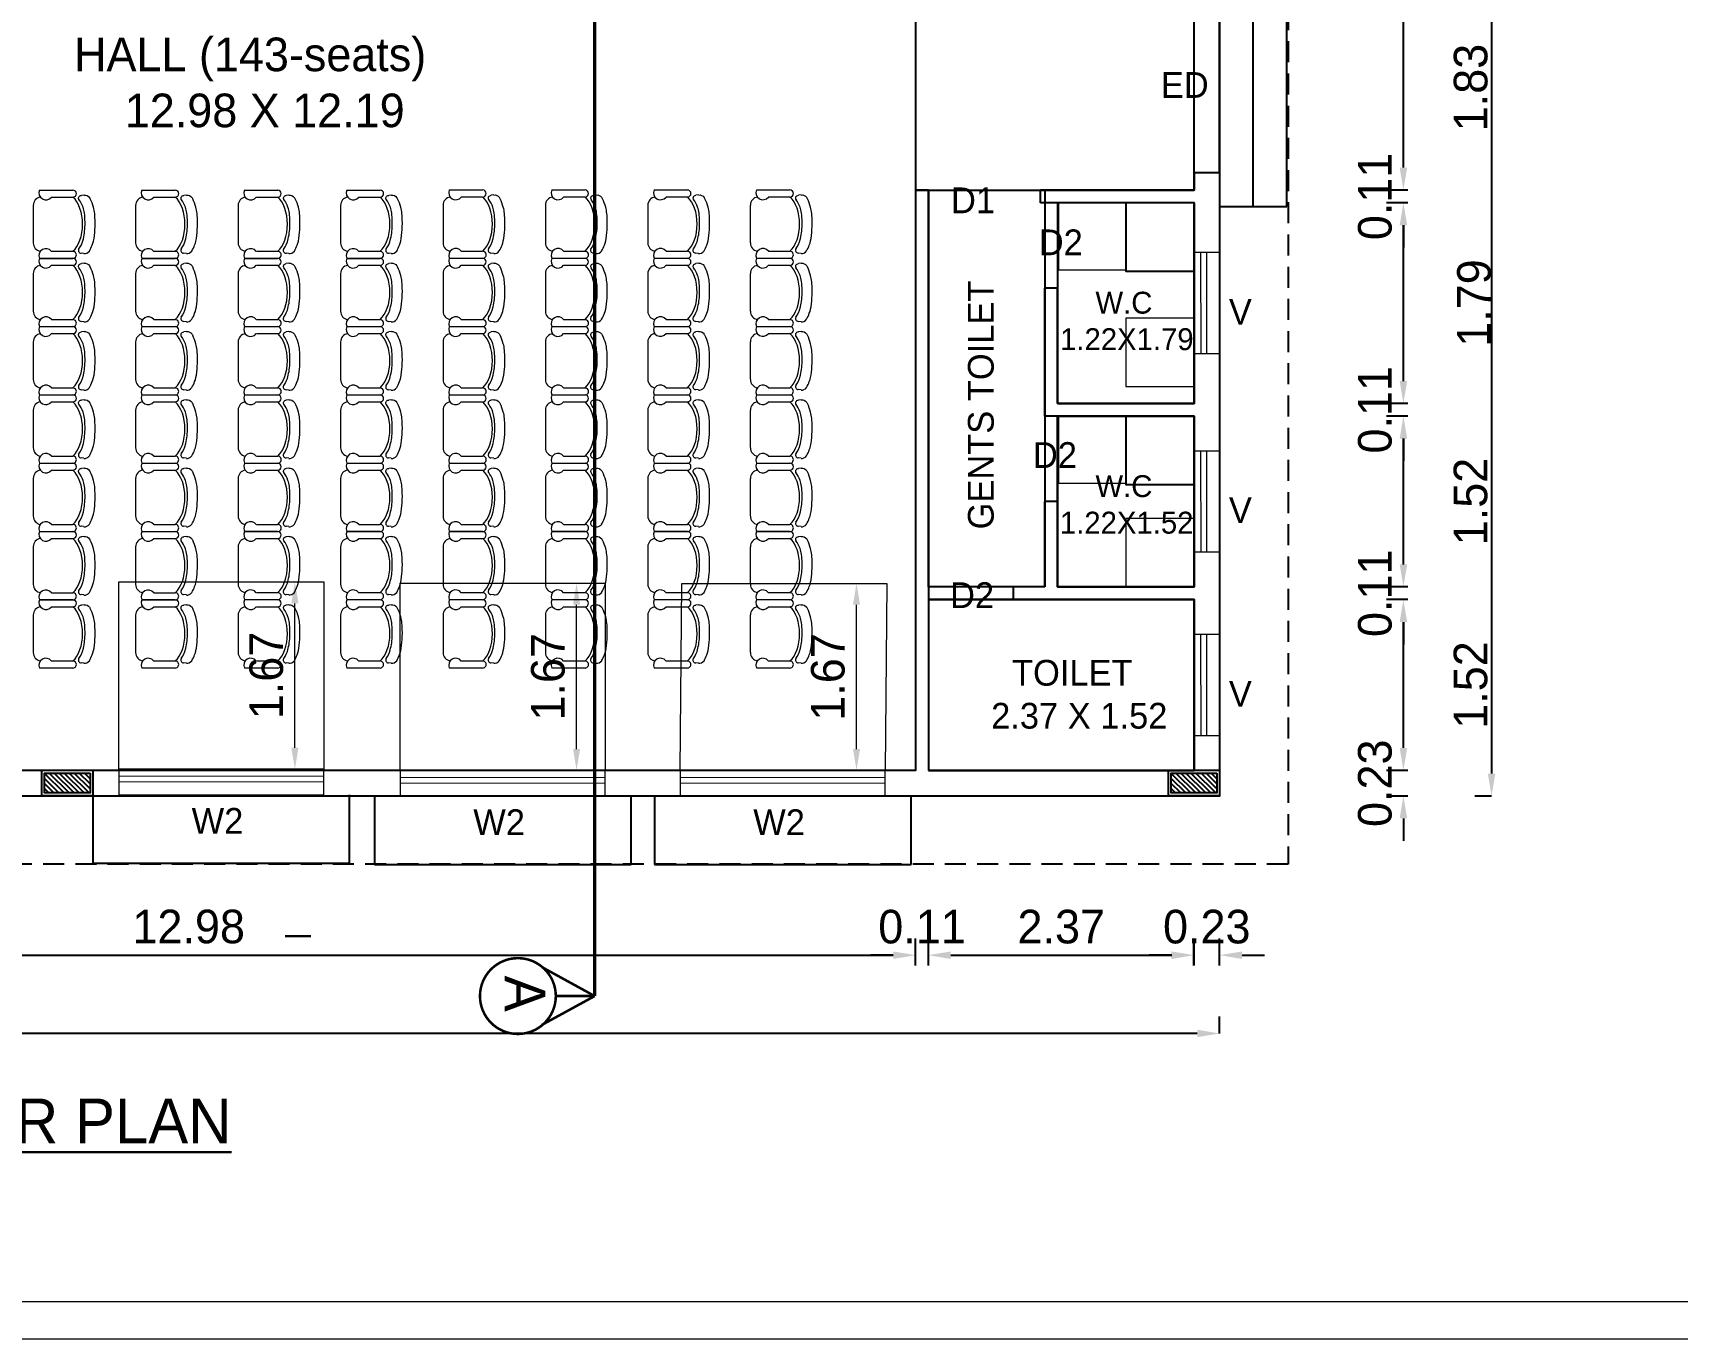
# Model space of a CAD drawing. Header units: metres. Extents: x -1560488.3 to -1560394.4, y 43534.5 to 43593.3.
# Drawn here: x -1560469.78 to -1560455.1, y 43534.54 to 43546.2 of the extents above; entities that cross this region are included whole.
import ezdxf

# ---------------------------------------------------------------- set-up
doc = ezdxf.new("R2010")
doc.units = ezdxf.units.M
doc.header["$LTSCALE"] = 750
doc.header["$MEASUREMENT"] = 0
doc.header["$PDMODE"] = 35
doc.header["$PDSIZE"] = 50
doc.linetypes.add('CENTERX2', pattern=[4, 2.5, -0.5, 0.5, -0.5])
doc.linetypes.add('DASHED2', pattern=[0.375, 0.25, -0.125])
doc.layers.get('0').update_dxf_attribs({"lineweight": 5})
doc.layers.get('Defpoints').update_dxf_attribs({"lineweight": 0})
for name, color, linetype in [('A-ANNO-TEXT01', 255, 'Continuous'), ('BLK_1_FLR_0_CARPET_AREA', 10, 'Continuous'), ('BLK_1_FLR_0_REGULAR_ROOM_1', 117, 'Continuous'), ('BLK_1_FLR_0_URINAL', 235, 'Continuous'), ('BLK_1_FLR_0_WATER_CLOSET', 213, 'Continuous'), ('BLK_1_FLR_0_WC_BATH', 223, 'Continuous'), ('LINE', 7, 'Continuous'), ('Room Text -01', 7, 'Continuous'), ('Site Boundry', 3, 'Continuous'), ('TEX', 6, 'Continuous'), ('TEXT 1', 7, 'Continuous'), ('window', 3, 'Continuous')]:
    doc.layers.add(name, color=color, linetype=linetype)
doc.layers.add('BLK_1_COVERED_AREA', color=140, linetype='Continuous', plot=False)
doc.layers.add('BLK_1_FLR_0_BLT_UP_AREA', color=8, linetype='Continuous', plot=False)
for name, color, linetype, lineweight in [('BLK_1_FLR_0_ROOM_1_LIGHT_VENTILATION_4', 232, 'Continuous', 0), ('BLK_1_FLR_0_ROOM_1_LIGHT_VENTILATION_5', 232, 'Continuous', 0), ('BLK_1_FLR_0_ROOM_1_LIGHT_VENTILATION_6', 232, 'Continuous', 0), ('BLK_1_FLR_0_WASH', 55, 'Continuous', 5), ('column', 242, 'Continuous', 25), ('JOI', 7, 'Continuous', 5), ('Layer1', 7, 'Continuous', 5), ('SEAT', 67, 'Continuous', 9), ('wall', 7, 'Continuous', 30)]:
    doc.layers.add(name, color=color, linetype=linetype, lineweight=lineweight)
doc.styles.add('outer', font='BKANT.TTF')
doc.dimstyles.new('Banu', dxfattribs={"dimtxt": 0.3, "dimasz": 0.1905, "dimexe": 1, "dimexo": 1, "dimgap": 0.1, "dimtad": 1, "dimzin": 1, "dimdsep": 46, "dimtxsty": 'outer', "dimcen": 0.15, "dimdle": 1, "dimse1": 1, "dimse2": 1, "dimclrd": 256, "dimclre": 256, "dimclrt": 256, "dimadec": 0, "dimazin": 0, "dimtfac": 1, "dimtix": 1, "dimtmove": 1, "dimatfit": 0, "dimfxl": 0, "dimtolj": 1, "dimtzin": 0, "dimlwd": -1, "dimlwe": -1, "dimarcsym": 0})
doc.dimstyles.new('DC', dxfattribs={"dimtxt": 0.3, "dimasz": 0.2, "dimexe": 0.15, "dimexo": 0.15, "dimgap": 0.1, "dimtad": 1, "dimzin": 1, "dimdsep": 46, "dimtxsty": 'outer', "dimcen": 0.1, "dimdle": 1, "dimse1": 1, "dimse2": 1, "dimsd1": 1, "dimsd2": 1, "dimclrd": 8, "dimclre": 8, "dimclrt": 7, "dimadec": 0, "dimazin": 0, "dimtfac": 1, "dimtix": 1, "dimtofl": 0, "dimtmove": 2, "dimatfit": 0, "dimfxl": 0, "dimtolj": 1, "dimtzin": 0, "dimarcsym": 0})

# ---------------------------------------------------------------- blocks, each defined once
blk = doc.blocks.new('A$C6C301B36')
at = {"layer": 'SEAT', "color": 11}
for p, q in [((-0.181, 0.197), (0.116, 0.197)), ((0.216, 0.152), (0.192, 0.149)), ((-0.238, 0.06), (-0.238, -0.275)), ((-0.075, 0.134), (0.116, 0.134)), ((-0.181, -0.413), (0.116, -0.413)), ((-0.075, -0.35), (0.116, -0.35)), ((0.215, -0.37), (0.19, -0.367))]:
    blk.add_line(p, q, dxfattribs=at)
for centre, start, end in [((0.116, 0.165), 270.0243, 90.0243), ((0.116, -0.382), 269.9981, 90.0006)]:
    blk.add_arc(centre, 0.0313, start, end, dxfattribs=at)
for centre, major_axis, ratio, start_param, end_param in [((-0.125, 0.171), (0.0439, 0.0439), 1, 1.934864, 4.854253), ((-0.163, 0.06), (0.0527, 0.0527), 1, 0.928524, 2.356216), ((0.042, -0.108), (0, 0.273), 0.588982, 3.623154, 5.801624), ((-0.163, -0.276), (0.0527, 0.0527), 1, 2.356179, 3.783769), ((-0.125, -0.388), (0.0439, 0.0439), 1, -0.141894, 2.777677), ((0.19, -0.342), (0.0176, 0.0176), 1, 1.641845, 3.926976), ((0.227, -0.293), (0.0108, 0.0777), 0.730286, 3.118469, 4.035244)]:
    blk.add_ellipse(centre, major_axis=major_axis, ratio=ratio, start_param=start_param, end_param=end_param, dxfattribs=at)
at = {"layer": 'SEAT', "color": 11, "extrusion": (2e-16, 2e-16, -1)}
blk.add_ellipse((0.192, 0.124), major_axis=(0.0176, -0.0176), ratio=1, start_param=1.649437, end_param=3.934568, dxfattribs=at)
at = {"layer": 'SEAT', "color": 11, "extrusion": (0, 0, -1)}
blk.add_ellipse((0.228, 0.074), major_axis=(0.0102, -0.0778), ratio=0.730286, start_param=3.118469, end_param=4.035244, dxfattribs=at)
at = {"layer": 'SEAT', "color": 11}
for points, knots in [([(0.169, -0.329), (0.186, -0.307), (0.2, -0.28), (0.22, -0.19), (0.225, -0.155), (0.224, -0.024), (0.218, 0.011), (0.198, 0.068), (0.185, 0.092), (0.17, 0.112)], [0.751759, 0.751759, 0.751759, 0.751759, 1.146666, 1.146666, 1.58895, 1.58895, 2.031233, 2.031233, 2.386086, 2.386086, 2.386086, 2.386086]), ([(0.264, -0.348), (0.274, -0.331), (0.282, -0.313), (0.298, -0.272), (0.304, -0.248), (0.312, -0.172), (0.314, -0.147), (0.314, -0.027), (0.31, 0.008), (0.293, 0.069), (0.284, 0.095), (0.27, 0.122), (0.268, 0.125), (0.266, 0.128)], [0.896318, 0.896318, 0.896318, 0.896318, 1.089966, 1.089966, 1.332064, 1.332064, 1.574163, 1.574163, 1.927199, 1.927199, 2.196925, 2.196925, 2.231899, 2.231899, 2.231899, 2.231899])]:
    blk.add_open_spline(points, degree=3, knots=knots, dxfattribs=at)
blk = doc.blocks.new('A$C78A16005')
at = {"layer": 'JOI', "color": 32}
for p, q in [((-1.787, 0.381), (-1.785, -0.519)), ((-1.737, 0.381), (-1.734, -0.519))]:
    blk.add_line(p, q, dxfattribs=at)
blk.add_lwpolyline([(-1.673, -0.519), (-1.673, 0.381), (-1.903, 0.381), (-1.903, -0.519)], close=True, dxfattribs=at)
blk = doc.blocks.new('A$C0AC56B35')
at = {"layer": 'JOI', "color": 32}
for p, q in [((-2.617, -0.687), (-4.447, -0.685)), ((-2.617, -0.738), (-4.447, -0.736))]:
    blk.add_line(p, q, dxfattribs=at)
blk.add_lwpolyline([(-4.447, -0.624), (-2.617, -0.624), (-2.617, -0.854), (-4.447, -0.854)], close=True, dxfattribs=at)
blk = doc.blocks.new('*D214')
at = {"color": 3, "lineweight": -2}
for p, q in [((-1560482.345, 43537.266), (-1560482.345, 43537.416)), ((-1560459.185, 43537.266), (-1560459.185, 43537.416)), ((-1560459.385, 43537.266), (-1560482.145, 43537.266))]:
    blk.add_line(p, q, dxfattribs=at)
at = {"color": 3}
for points in [[(-1560482.145, 43537.299), (-1560482.145, 43537.233), (-1560482.345, 43537.266)], [(-1560459.385, 43537.299), (-1560459.385, 43537.233), (-1560459.185, 43537.266)]]:
    blk.add_solid(points, dxfattribs=at)
at = {"layer": 'Defpoints', "color": 0}
for p in [(-1560482.345, 43537.266), (-1560482.345, 43537.266), (-1560459.185, 43537.266)]:
    blk.add_point(p, dxfattribs=at)
at = {"color": 7, "insert": (-1560470.765, 43537.52), "char_height": 0.3, "attachment_point": 5, "style": 'outer'}
blk.add_mtext('\\A1;23.16', dxfattribs=at)
blk = doc.blocks.new('*D219')
at = {"color": 3, "lineweight": -2}
for p, q in [((-1560474.877, 43537.874), (-1560474.877, 43538.115)), ((-1560461.899, 43537.874), (-1560461.899, 43538.115)), ((-1560474.677, 43537.965), (-1560462.099, 43537.965))]:
    blk.add_line(p, q, dxfattribs=at)
at = {"color": 3}
for points in [[(-1560474.677, 43537.998), (-1560474.677, 43537.931), (-1560474.877, 43537.965)], [(-1560462.099, 43537.998), (-1560462.099, 43537.931), (-1560461.899, 43537.965)]]:
    blk.add_solid(points, dxfattribs=at)
at = {"layer": 'Defpoints', "color": 0}
for p in [(-1560461.899, 43537.965), (-1560474.877, 43537.724), (-1560461.899, 43537.724)]:
    blk.add_point(p, dxfattribs=at)
at = {"color": 7, "insert": (-1560468.388, 43538.219), "char_height": 0.3, "attachment_point": 5, "style": 'outer'}
blk.add_mtext('\\A1;12.98', dxfattribs=at)
blk = doc.blocks.new('*D220')
at = {"color": 3, "lineweight": -2}
for p, q in [((-1560459.415, 43537.874), (-1560459.415, 43538.115)), ((-1560459.185, 43537.874), (-1560459.185, 43538.115)), ((-1560459.615, 43537.965), (-1560459.815, 43537.965)), ((-1560458.985, 43537.965), (-1560458.785, 43537.965))]:
    blk.add_line(p, q, dxfattribs=at)
at = {"color": 3}
for points in [[(-1560459.615, 43537.998), (-1560459.615, 43537.931), (-1560459.415, 43537.965)], [(-1560458.985, 43537.998), (-1560458.985, 43537.931), (-1560459.185, 43537.965)]]:
    blk.add_solid(points, dxfattribs=at)
at = {"layer": 'Defpoints', "color": 0}
for p in [(-1560459.185, 43537.965), (-1560459.415, 43537.724), (-1560459.185, 43537.724)]:
    blk.add_point(p, dxfattribs=at)
at = {"color": 7, "insert": (-1560459.3, 43538.218), "char_height": 0.3, "attachment_point": 5, "style": 'outer'}
blk.add_mtext('\\A1;0.23', dxfattribs=at)
blk = doc.blocks.new('*D243')
at = {"color": 3, "lineweight": -2}
for p, q in [((-1560461.899, 43537.874), (-1560461.899, 43538.115)), ((-1560461.785, 43537.874), (-1560461.785, 43538.115)), ((-1560462.099, 43537.965), (-1560462.299, 43537.965)), ((-1560461.585, 43537.965), (-1560461.385, 43537.965))]:
    blk.add_line(p, q, dxfattribs=at)
at = {"color": 3}
for points in [[(-1560462.099, 43537.998), (-1560462.099, 43537.931), (-1560461.899, 43537.965)], [(-1560461.585, 43537.998), (-1560461.585, 43537.931), (-1560461.785, 43537.965)]]:
    blk.add_solid(points, dxfattribs=at)
at = {"layer": 'Defpoints', "color": 0}
for p in [(-1560461.785, 43537.965), (-1560461.899, 43537.724), (-1560461.785, 43537.724)]:
    blk.add_point(p, dxfattribs=at)
at = {"color": 7, "insert": (-1560461.842, 43538.218), "char_height": 0.3, "attachment_point": 5, "style": 'outer'}
blk.add_mtext('\\A1;0.11', dxfattribs=at)
blk = doc.blocks.new('*D244')
at = {"color": 3, "lineweight": -2}
for p, q in [((-1560461.785, 43537.874), (-1560461.785, 43538.115)), ((-1560459.413, 43537.874), (-1560459.413, 43538.115)), ((-1560461.585, 43537.965), (-1560459.613, 43537.965))]:
    blk.add_line(p, q, dxfattribs=at)
at = {"color": 3}
for points in [[(-1560461.585, 43537.998), (-1560461.585, 43537.931), (-1560461.785, 43537.965)], [(-1560459.613, 43537.998), (-1560459.613, 43537.931), (-1560459.413, 43537.965)]]:
    blk.add_solid(points, dxfattribs=at)
at = {"layer": 'Defpoints', "color": 0}
for p in [(-1560459.413, 43537.965), (-1560461.785, 43537.724), (-1560459.413, 43537.724)]:
    blk.add_point(p, dxfattribs=at)
at = {"color": 7, "insert": (-1560460.599, 43538.218), "char_height": 0.3, "attachment_point": 5, "style": 'outer'}
blk.add_mtext('\\A1;2.37', dxfattribs=at)
blk = doc.blocks.new('*D245')
at = {"color": 3, "lineweight": -2}
for p, q in [((-1560457.545, 43539.815), (-1560457.545, 43540.015)), ((-1560457.506, 43539.615), (-1560457.695, 43539.615)), ((-1560457.506, 43539.386), (-1560457.695, 43539.386)), ((-1560457.545, 43539.186), (-1560457.545, 43538.986))]:
    blk.add_line(p, q, dxfattribs=at)
at = {"color": 3}
for points in [[(-1560457.578, 43539.815), (-1560457.511, 43539.815), (-1560457.545, 43539.615)], [(-1560457.578, 43539.186), (-1560457.511, 43539.186), (-1560457.545, 43539.386)]]:
    blk.add_solid(points, dxfattribs=at)
at = {"layer": 'Defpoints', "color": 0}
for p in [(-1560457.545, 43539.615), (-1560457.356, 43539.615), (-1560457.356, 43539.386)]:
    blk.add_point(p, dxfattribs=at)
at = {"color": 7, "insert": (-1560457.798, 43539.5), "char_height": 0.3, "attachment_point": 5, "rotation": 90, "style": 'outer'}
blk.add_mtext('\\A1;0.23', dxfattribs=at)
blk = doc.blocks.new('*D246')
at = {"color": 3, "lineweight": -2}
for p, q in [((-1560457.506, 43541.139), (-1560457.695, 43541.139)), ((-1560457.545, 43539.815), (-1560457.545, 43540.939)), ((-1560457.506, 43539.615), (-1560457.695, 43539.615))]:
    blk.add_line(p, q, dxfattribs=at)
at = {"color": 3}
for points in [[(-1560457.578, 43540.939), (-1560457.511, 43540.939), (-1560457.545, 43541.139)], [(-1560457.578, 43539.815), (-1560457.511, 43539.815), (-1560457.545, 43539.615)]]:
    blk.add_solid(points, dxfattribs=at)
at = {"layer": 'Defpoints', "color": 0}
for p in [(-1560457.545, 43541.139), (-1560457.356, 43541.139), (-1560457.356, 43539.615)]:
    blk.add_point(p, dxfattribs=at)
at = {"color": 7, "insert": (-1560456.944, 43540.377), "char_height": 0.3, "attachment_point": 5, "rotation": 90, "style": 'outer'}
blk.add_mtext('\\A1;1.52', dxfattribs=at)
blk = doc.blocks.new('*D247')
at = {"color": 3, "lineweight": -2}
for p, q in [((-1560457.545, 43541.453), (-1560457.545, 43541.653)), ((-1560457.506, 43541.253), (-1560457.695, 43541.253)), ((-1560457.506, 43541.139), (-1560457.695, 43541.139)), ((-1560457.545, 43540.939), (-1560457.545, 43540.739))]:
    blk.add_line(p, q, dxfattribs=at)
at = {"color": 3}
for points in [[(-1560457.578, 43541.453), (-1560457.511, 43541.453), (-1560457.545, 43541.253)], [(-1560457.578, 43540.939), (-1560457.511, 43540.939), (-1560457.545, 43541.139)]]:
    blk.add_solid(points, dxfattribs=at)
at = {"layer": 'Defpoints', "color": 0}
for p in [(-1560457.545, 43541.253), (-1560457.356, 43541.253), (-1560457.356, 43541.139)]:
    blk.add_point(p, dxfattribs=at)
at = {"color": 7, "insert": (-1560457.798, 43541.196), "char_height": 0.3, "attachment_point": 5, "rotation": 90, "style": 'outer'}
blk.add_mtext('\\A1;0.11', dxfattribs=at)
blk = doc.blocks.new('*D248')
at = {"color": 3, "lineweight": -2}
for p, q in [((-1560457.506, 43542.777), (-1560457.695, 43542.777)), ((-1560457.545, 43541.453), (-1560457.545, 43542.577)), ((-1560457.506, 43541.253), (-1560457.695, 43541.253))]:
    blk.add_line(p, q, dxfattribs=at)
at = {"color": 3}
for points in [[(-1560457.578, 43542.577), (-1560457.511, 43542.577), (-1560457.545, 43542.777)], [(-1560457.578, 43541.453), (-1560457.511, 43541.453), (-1560457.545, 43541.253)]]:
    blk.add_solid(points, dxfattribs=at)
at = {"layer": 'Defpoints', "color": 0}
for p in [(-1560457.545, 43542.777), (-1560457.356, 43542.777), (-1560457.356, 43541.253)]:
    blk.add_point(p, dxfattribs=at)
at = {"color": 7, "insert": (-1560456.944, 43542.015), "char_height": 0.3, "attachment_point": 5, "rotation": 90, "style": 'outer'}
blk.add_mtext('\\A1;1.52', dxfattribs=at)
blk = doc.blocks.new('*D249')
at = {"color": 3, "lineweight": -2}
for p, q in [((-1560457.545, 43543.091), (-1560457.545, 43543.291)), ((-1560457.506, 43542.891), (-1560457.695, 43542.891)), ((-1560457.506, 43542.777), (-1560457.695, 43542.777)), ((-1560457.545, 43542.577), (-1560457.545, 43542.377))]:
    blk.add_line(p, q, dxfattribs=at)
at = {"color": 3}
for points in [[(-1560457.578, 43543.091), (-1560457.511, 43543.091), (-1560457.545, 43542.891)], [(-1560457.578, 43542.577), (-1560457.511, 43542.577), (-1560457.545, 43542.777)]]:
    blk.add_solid(points, dxfattribs=at)
at = {"layer": 'Defpoints', "color": 0}
for p in [(-1560457.545, 43542.891), (-1560457.356, 43542.891), (-1560457.356, 43542.777)]:
    blk.add_point(p, dxfattribs=at)
at = {"color": 7, "insert": (-1560457.798, 43542.834), "char_height": 0.3, "attachment_point": 5, "rotation": 90, "style": 'outer'}
blk.add_mtext('\\A1;0.11', dxfattribs=at)
blk = doc.blocks.new('*D250')
at = {"color": 3, "lineweight": -2}
for p, q in [((-1560457.506, 43544.682), (-1560457.695, 43544.682)), ((-1560457.545, 43543.091), (-1560457.545, 43544.482)), ((-1560457.506, 43542.891), (-1560457.695, 43542.891))]:
    blk.add_line(p, q, dxfattribs=at)
at = {"color": 3}
for points in [[(-1560457.578, 43544.482), (-1560457.511, 43544.482), (-1560457.545, 43544.682)], [(-1560457.578, 43543.091), (-1560457.511, 43543.091), (-1560457.545, 43542.891)]]:
    blk.add_solid(points, dxfattribs=at)
at = {"layer": 'Defpoints', "color": 0}
for p in [(-1560457.545, 43544.682), (-1560457.356, 43544.682), (-1560457.356, 43542.891)]:
    blk.add_point(p, dxfattribs=at)
at = {"color": 7, "insert": (-1560456.913, 43543.787), "char_height": 0.3, "attachment_point": 5, "rotation": 90, "style": 'outer'}
blk.add_mtext('\\A1;1.79', dxfattribs=at)
blk = doc.blocks.new('*D251')
at = {"color": 3, "lineweight": -2}
for p, q in [((-1560457.545, 43544.996), (-1560457.545, 43545.196)), ((-1560457.506, 43544.796), (-1560457.695, 43544.796)), ((-1560457.506, 43544.682), (-1560457.695, 43544.682)), ((-1560457.545, 43544.482), (-1560457.545, 43544.282))]:
    blk.add_line(p, q, dxfattribs=at)
at = {"color": 3}
for points in [[(-1560457.578, 43544.996), (-1560457.511, 43544.996), (-1560457.545, 43544.796)], [(-1560457.578, 43544.482), (-1560457.511, 43544.482), (-1560457.545, 43544.682)]]:
    blk.add_solid(points, dxfattribs=at)
at = {"layer": 'Defpoints', "color": 0}
for p in [(-1560457.545, 43544.796), (-1560457.356, 43544.796), (-1560457.356, 43544.682)]:
    blk.add_point(p, dxfattribs=at)
at = {"color": 7, "insert": (-1560457.798, 43544.739), "char_height": 0.3, "attachment_point": 5, "rotation": 90, "style": 'outer'}
blk.add_mtext('\\A1;0.11', dxfattribs=at)
blk = doc.blocks.new('*D252')
at = {"color": 3, "lineweight": -2}
for p, q in [((-1560457.506, 43546.625), (-1560457.695, 43546.625)), ((-1560457.545, 43544.996), (-1560457.545, 43546.425)), ((-1560457.506, 43544.796), (-1560457.695, 43544.796))]:
    blk.add_line(p, q, dxfattribs=at)
at = {"color": 3}
for points in [[(-1560457.578, 43546.425), (-1560457.511, 43546.425), (-1560457.545, 43546.625)], [(-1560457.578, 43544.996), (-1560457.511, 43544.996), (-1560457.545, 43544.796)]]:
    blk.add_solid(points, dxfattribs=at)
at = {"layer": 'Defpoints', "color": 0}
for p in [(-1560457.545, 43546.625), (-1560457.356, 43546.625), (-1560457.356, 43544.796)]:
    blk.add_point(p, dxfattribs=at)
at = {"color": 7, "insert": (-1560456.943, 43545.711), "char_height": 0.3, "attachment_point": 5, "rotation": 90, "style": 'outer'}
blk.add_mtext('\\A1;1.83', dxfattribs=at)
blk = doc.blocks.new('*D265')
at = {"color": 3, "lineweight": -2}
for p, q in [((-1560456.758, 43584.039), (-1560456.908, 43584.039)), ((-1560456.758, 43583.839), (-1560456.758, 43539.586)), ((-1560456.758, 43539.386), (-1560456.908, 43539.386))]:
    blk.add_line(p, q, dxfattribs=at)
at = {"color": 3}
for points in [[(-1560456.791, 43583.839), (-1560456.724, 43583.839), (-1560456.758, 43584.039)], [(-1560456.791, 43539.586), (-1560456.724, 43539.586), (-1560456.758, 43539.386)]]:
    blk.add_solid(points, dxfattribs=at)
at = {"layer": 'Defpoints', "color": 0}
for p in [(-1560456.758, 43584.039), (-1560456.758, 43539.386), (-1560456.758, 43539.386)]:
    blk.add_point(p, dxfattribs=at)
at = {"color": 7, "insert": (-1560457.012, 43561.713), "char_height": 0.3, "attachment_point": 5, "rotation": 90, "style": 'outer'}
blk.add_mtext('\\A1;44.65', dxfattribs=at)
blk = doc.blocks.new('A$C2EFD5EC2')
h = blk.add_hatch()
h.set_pattern_fill('ANSI31', scale=0.3937)
h.set_pattern_definition([(45, (-101112.1048, 42342.7938), (-0.883881709, 0.883881709), [])])
h.paths.add_polyline_path([(-27.25, 3.84), (-34.25, 3.84), (-34.25, -12.16), (-27.25, -12.16)])
at = {"color": 1}
for points in [[(-35.25, 4.84), (-26.25, 4.84), (-26.25, -13.16), (-35.25, -13.16)], [(-34.25, 3.84), (-27.25, 3.84), (-27.25, -12.16), (-34.25, -12.16)]]:
    blk.add_lwpolyline(points, close=True, dxfattribs=at)
blk = doc.blocks.new('*D327')
at = {"layer": 'BLK_1_FLR_0_ROOM_1_LIGHT_VENTILATION_5'}
blk.add_line((-1560464.926, 43539.805), (-1560464.926, 43541.094), dxfattribs=at)
for points in [[(-1560464.957, 43541.094), (-1560464.894, 43541.094), (-1560464.926, 43541.285)], [(-1560464.957, 43539.805), (-1560464.894, 43539.805), (-1560464.926, 43539.615)]]:
    blk.add_solid(points, dxfattribs=at)
at = {"layer": 'Defpoints', "color": 0}
for p in [(-1560464.926, 43541.285), (-1560464.669, 43541.285), (-1560464.669, 43539.615)]:
    blk.add_point(p, dxfattribs=at)
at = {"layer": 'BLK_1_FLR_0_ROOM_1_LIGHT_VENTILATION_5', "insert": (-1560465.18, 43540.45), "char_height": 0.3, "attachment_point": 5, "rotation": 90, "style": 'outer'}
blk.add_mtext('\\A1;1.67', dxfattribs=at)
blk = doc.blocks.new('*D328')
at = {"layer": 'BLK_1_FLR_0_ROOM_1_LIGHT_VENTILATION_6'}
blk.add_line((-1560462.427, 43539.805), (-1560462.427, 43541.093), dxfattribs=at)
for points in [[(-1560462.458, 43541.093), (-1560462.395, 43541.093), (-1560462.427, 43541.284)], [(-1560462.458, 43539.805), (-1560462.395, 43539.805), (-1560462.427, 43539.615)]]:
    blk.add_solid(points, dxfattribs=at)
at = {"layer": 'Defpoints', "color": 0}
for p in [(-1560462.427, 43541.284), (-1560462.17, 43541.284), (-1560462.17, 43539.615)]:
    blk.add_point(p, dxfattribs=at)
at = {"layer": 'BLK_1_FLR_0_ROOM_1_LIGHT_VENTILATION_6', "insert": (-1560462.681, 43540.449), "char_height": 0.3, "attachment_point": 5, "rotation": 90, "style": 'outer'}
blk.add_mtext('\\A1;1.67', dxfattribs=at)
blk = doc.blocks.new('*D356')
at = {"layer": 'BLK_1_FLR_0_ROOM_1_LIGHT_VENTILATION_4'}
blk.add_line((-1560467.44, 43539.817), (-1560467.44, 43541.106), dxfattribs=at)
for points in [[(-1560467.472, 43541.106), (-1560467.408, 43541.106), (-1560467.44, 43541.297)], [(-1560467.472, 43539.817), (-1560467.408, 43539.817), (-1560467.44, 43539.627)]]:
    blk.add_solid(points, dxfattribs=at)
at = {"layer": 'Defpoints', "color": 0}
for p in [(-1560467.44, 43541.297), (-1560467.183, 43541.297), (-1560467.183, 43539.627)]:
    blk.add_point(p, dxfattribs=at)
at = {"layer": 'BLK_1_FLR_0_ROOM_1_LIGHT_VENTILATION_4', "insert": (-1560467.694, 43540.462), "char_height": 0.3, "attachment_point": 5, "rotation": 90, "style": 'outer'}
blk.add_mtext('\\A1;1.67', dxfattribs=at)

msp = doc.modelspace()

# ---------------------------------------------------------------- linework, layer by layer
for points in [[(-1560488.3, 43588.209), (-1560394.418, 43588.209), (-1560394.418, 43534.537), (-1560488.3, 43534.537)], [(-1560487.968, 43587.877), (-1560394.75, 43587.877), (-1560394.75, 43534.869), (-1560487.968, 43534.869)]]:
    msp.add_lwpolyline(points, close=True)
at = {"layer": 'BLK_1_COVERED_AREA'}
msp.add_lwpolyline([(-1560471.529, 43584.039), (-1560459.185, 43584.039), (-1560459.185, 43539.386), (-1560482.345, 43539.386), (-1560482.345, 43553.864), (-1560474.877, 43553.864), (-1560474.877, 43554.774), (-1560472.439, 43557.065), (-1560471.529, 43557.065)], close=True, dxfattribs=at)
at = {"layer": 'BLK_1_FLR_0_BLT_UP_AREA', "color": 8}
msp.add_lwpolyline([(-1560459.185, 43584.039), (-1560459.185, 43584.039), (-1560459.185, 43539.386), (-1560482.345, 43539.386), (-1560482.345, 43553.864), (-1560474.877, 43553.864), (-1560474.877, 43554.774), (-1560472.439, 43557.065), (-1560471.529, 43557.065), (-1560471.529, 43584.039), (-1560459.185, 43584.039)], close=True, dxfattribs=at)
at = {"layer": 'BLK_1_FLR_0_CARPET_AREA', "color": 25}
for points in [[(-1560478.84, 43551.806), (-1560461.899, 43551.807), (-1560461.899, 43539.615), (-1560478.84, 43539.615)], [(-1560461.899, 43544.796), (-1560459.413, 43544.796), (-1560459.413, 43546.625), (-1560461.899, 43546.625)], [(-1560460.747, 43541.253), (-1560461.785, 43541.253), (-1560461.785, 43544.796), (-1560460.747, 43544.796)], [(-1560460.633, 43542.891), (-1560459.413, 43542.891), (-1560459.413, 43544.682), (-1560460.633, 43544.682)], [(-1560459.413, 43541.253), (-1560460.633, 43541.253), (-1560460.633, 43542.777), (-1560459.413, 43542.777)], [(-1560461.785, 43539.614), (-1560459.413, 43539.614), (-1560459.413, 43541.139), (-1560461.785, 43541.139)]]:
    msp.add_lwpolyline(points, close=True, dxfattribs=at)
at = {"layer": 'BLK_1_FLR_0_REGULAR_ROOM_1', "color": 2}
msp.add_lwpolyline([(-1560478.84, 43551.806), (-1560461.899, 43551.807), (-1560461.899, 43539.615), (-1560478.84, 43539.615)], close=True, dxfattribs=at)
at = {"layer": 'BLK_1_FLR_0_ROOM_1_LIGHT_VENTILATION_4'}
msp.add_lwpolyline([(-1560469.013, 43541.297), (-1560467.183, 43541.297), (-1560467.183, 43539.627), (-1560469.013, 43539.627)], close=True, dxfattribs=at)
at = {"layer": 'BLK_1_FLR_0_ROOM_1_LIGHT_VENTILATION_5'}
msp.add_lwpolyline([(-1560466.499, 43541.285), (-1560464.669, 43541.285), (-1560464.669, 43539.615), (-1560466.499, 43539.615)], close=True, dxfattribs=at)
at = {"layer": 'BLK_1_FLR_0_ROOM_1_LIGHT_VENTILATION_6'}
msp.add_lwpolyline([(-1560463.986, 43541.284), (-1560462.156, 43541.284), (-1560462.17, 43539.615), (-1560464, 43539.615)], close=True, dxfattribs=at)
at = {"layer": 'BLK_1_FLR_0_URINAL'}
for points in [[(-1560459.413, 43544.682), (-1560460.023, 43544.682), (-1560460.023, 43544.072), (-1560459.413, 43544.072)], [(-1560459.413, 43542.777), (-1560460.023, 43542.777), (-1560460.023, 43542.167), (-1560459.413, 43542.167)]]:
    msp.add_lwpolyline(points, close=True, dxfattribs=at)
at = {"layer": 'BLK_1_FLR_0_WASH', "color": 55}
for points in [[(-1560460.622, 43544.682), (-1560460.022, 43544.682), (-1560460.022, 43544.082), (-1560460.622, 43544.082)], [(-1560460.622, 43542.777), (-1560460.022, 43542.777), (-1560460.022, 43542.177), (-1560460.622, 43542.177)]]:
    msp.add_lwpolyline(points, close=True, dxfattribs=at)
at = {"layer": 'BLK_1_FLR_0_WASH', "color": 60}
for points in [[(-1560459.413, 43543.651), (-1560460.023, 43543.651), (-1560460.023, 43543.041), (-1560459.413, 43543.041)], [(-1560459.413, 43541.863), (-1560460.023, 43541.863), (-1560460.023, 43541.253), (-1560459.413, 43541.253)]]:
    msp.add_lwpolyline(points, close=True, dxfattribs=at)
at = {"layer": 'BLK_1_FLR_0_WATER_CLOSET', "color": 1}
for points in [[(-1560460.633, 43542.891), (-1560459.413, 43542.891), (-1560459.413, 43544.682), (-1560460.633, 43544.682)], [(-1560460.633, 43541.253), (-1560459.413, 43541.253), (-1560459.413, 43542.777), (-1560460.633, 43542.777)]]:
    msp.add_lwpolyline(points, close=True, dxfattribs=at)
at = {"layer": 'BLK_1_FLR_0_WC_BATH'}
msp.add_lwpolyline([(-1560461.785, 43539.614), (-1560459.413, 43539.614), (-1560459.413, 43541.138), (-1560461.785, 43541.138)], close=True, dxfattribs=at)
at = {"layer": 'Layer1'}
msp.add_lwpolyline([(-1560474.877, 43551.807), (-1560461.899, 43551.807), (-1560461.899, 43539.615), (-1560474.877, 43539.615)], close=True, dxfattribs=at)
at = {"layer": 'LINE', "linetype": 'CENTERX2', "lineweight": 30, "ltscale": 0.5}
for points, const_width in [([(-1560464.764, 43585.259), (-1560464.764, 43537.6)], 0.03), ([(-1560465.236, 43537.859), (-1560464.764, 43537.6)], 0.0225), ([(-1560465.236, 43537.342), (-1560464.764, 43537.6)], 0.0225), ([(-1560464.764, 43537.6), (-1560465.111, 43537.6)], 0.0225)]:
    msp.add_lwpolyline(points, dxfattribs=dict(at, const_width=const_width))
at = {"layer": 'LINE', "linetype": 'CENTERX2', "lineweight": 30, "ltscale": 0.5, "const_width": 0.0225}
msp.add_lwpolyline([(-1560465.111, 43537.6, -1), (-1560465.788, 43537.6, -1), (-1560465.111, 43537.6, -1)], format="xyb", dxfattribs=at)
at = {"layer": 'Site Boundry', "color": 7, "linetype": 'Continuous', "ltscale": 5}
for p, q in [((-1560458.885, 43544.649), (-1560458.885, 43546.773)), ((-1560458.585, 43544.649), (-1560458.585, 43546.773)), ((-1560459.185, 43544.949), (-1560459.185, 43546.473)), ((-1560459.413, 43544.949), (-1560459.413, 43544.796)), ((-1560459.185, 43544.949), (-1560459.413, 43544.949)), ((-1560459.185, 43544.949), (-1560459.185, 43539.386)), ((-1560461.899, 43544.796), (-1560461.899, 43539.615)), ((-1560461.785, 43544.796), (-1560461.899, 43544.796)), ((-1560461.785, 43544.796), (-1560461.785, 43539.615)), ((-1560459.413, 43544.796), (-1560460.785, 43544.796)), ((-1560460.785, 43544.682), (-1560460.785, 43544.796)), ((-1560459.413, 43544.682), (-1560460.785, 43544.682)), ((-1560459.413, 43544.682), (-1560459.413, 43542.891)), ((-1560459.185, 43544.649), (-1560458.585, 43544.649)), ((-1560460.747, 43542.777), (-1560460.747, 43543.92)), ((-1560460.633, 43543.92), (-1560460.747, 43543.92)), ((-1560460.633, 43542.891), (-1560460.633, 43543.92)), ((-1560459.413, 43542.777), (-1560460.747, 43542.777)), ((-1560459.413, 43542.891), (-1560460.633, 43542.891)), ((-1560459.413, 43542.777), (-1560459.413, 43541.253)), ((-1560460.747, 43541.253), (-1560460.747, 43542.015)), ((-1560460.633, 43542.015), (-1560460.747, 43542.015)), ((-1560460.633, 43541.253), (-1560460.633, 43542.015)), ((-1560461.025, 43541.139), (-1560461.025, 43541.253)), ((-1560460.747, 43541.253), (-1560461.025, 43541.253)), ((-1560459.413, 43541.253), (-1560460.633, 43541.253)), ((-1560459.413, 43541.139), (-1560461.025, 43541.139)), ((-1560459.413, 43541.139), (-1560459.413, 43539.615)), ((-1560461.899, 43539.615), (-1560472.519, 43539.615)), ((-1560459.413, 43539.615), (-1560461.785, 43539.615)), ((-1560459.185, 43539.386), (-1560472.519, 43539.386))]:
    msp.add_line(p, q, dxfattribs=at)
at = {"layer": 'TEX', "linetype": 'DASHED2', "ltscale": 0.001}
msp.add_lwpolyline([(-1560458.575, 43584.649), (-1560458.575, 43538.776), (-1560482.955, 43538.776), (-1560482.955, 43554.474), (-1560477, 43554.474), (-1560477, 43555.731), (-1560473.346, 43559.187), (-1560472.139, 43559.187), (-1560472.139, 43584.649)], close=True, dxfattribs=at)
at = {"layer": 'TEX', "linetype": 'DASHED2'}
for points in [[(-1560469.243, 43539.397), (-1560469.243, 43538.787), (-1560466.953, 43538.787), (-1560466.953, 43539.397)], [(-1560466.729, 43539.385), (-1560466.729, 43538.775), (-1560464.439, 43538.775), (-1560464.439, 43539.385)], [(-1560464.23, 43539.385), (-1560464.23, 43538.775), (-1560461.94, 43538.775), (-1560461.94, 43539.385)]]:
    msp.add_lwpolyline(points, dxfattribs=at)
at = {"layer": 'wall', "color": 7}
msp.add_line((-1560467.298, 43538.136), (-1560467.528, 43538.136), dxfattribs=at)

# ---------------------------------------------------------------- block references
at = {"color": 2, "rotation": 180}
for p in [(-1560461.086, 43543.718), (-1560461.086, 43541.947), (-1560461.086, 43540.308)]:
    msp.add_blockref('A$C78A16005', p, dxfattribs=at)
at = {"layer": 'column', "color": 3, "linetype": 'Continuous', "xscale": 0.0254, "yscale": 0.0254, "zscale": 0.0254, "rotation": 270}
for p in [(-1560469.366, 43538.721), (-1560459.308, 43538.721)]:
    msp.add_blockref('A$C2EFD5EC2', p, dxfattribs=at)
at = {"layer": 'SEAT', "color": 11}
for p in [(-1560469.538, 43544.599), (-1560468.624, 43544.599), (-1560467.709, 43544.599), (-1560466.795, 43544.599), (-1560465.88, 43544.6), (-1560464.966, 43544.6), (-1560464.052, 43544.6), (-1560463.137, 43544.6), (-1560469.538, 43543.99), (-1560468.624, 43543.99), (-1560467.709, 43543.99), (-1560466.795, 43543.99), (-1560465.88, 43543.99), (-1560464.966, 43543.99), (-1560464.052, 43543.99), (-1560463.137, 43543.99), (-1560469.538, 43543.38), (-1560468.624, 43543.38), (-1560467.709, 43543.38), (-1560466.795, 43543.38), (-1560465.88, 43543.38), (-1560464.966, 43543.38), (-1560464.052, 43543.381), (-1560463.137, 43543.381), (-1560469.538, 43542.771), (-1560468.624, 43542.771), (-1560467.709, 43542.771), (-1560466.795, 43542.771), (-1560465.88, 43542.771), (-1560464.966, 43542.771), (-1560464.052, 43542.771), (-1560463.137, 43542.771), (-1560469.538, 43542.161), (-1560468.624, 43542.161), (-1560467.709, 43542.161), (-1560466.795, 43542.161), (-1560465.88, 43542.161), (-1560464.966, 43542.161), (-1560464.052, 43542.161), (-1560463.137, 43542.161), (-1560469.538, 43541.551), (-1560468.624, 43541.551), (-1560467.709, 43541.552), (-1560466.795, 43541.552), (-1560465.88, 43541.552), (-1560464.966, 43541.552), (-1560464.052, 43541.552), (-1560463.137, 43541.552), (-1560469.538, 43540.942), (-1560468.624, 43540.942), (-1560467.709, 43540.942), (-1560466.795, 43540.942), (-1560465.88, 43540.942), (-1560464.966, 43540.942), (-1560464.052, 43540.942), (-1560463.137, 43540.942)]:
    msp.add_blockref('A$C6C301B36', p, dxfattribs=at)
at = {"layer": 'window', "linetype": 'ByBlock', "xscale": -1}
for p in [(-1560471.63, 43540.251), (-1560469.116, 43540.239), (-1560466.617, 43540.239)]:
    msp.add_blockref('A$C0AC56B35', p, dxfattribs=at)

# ---------------------------------------------------------------- texts
at = {"layer": 'A-ANNO-TEXT01', "color": 2, "attachment_point": 1, "style": 'outer'}
for s, width, insert, char_height in [('{\\W0.614608; }HALL (143-seats)\\P{\\W4.679061; }12.98 X 12.19', 3.42075, (-1560469.48, 43546.157), 0.3), ('{\\W0.453362; }ED', 0.51113, (-1560459.749, 43545.849), 0.23), ('{\\W0.734612; }D1', 0.51113, (-1560461.646, 43544.819), 0.23), ('{\\W0.632073; }D2', 0.51113, (-1560460.854, 43544.444), 0.23), ('{\\W5.03521;  }W.C\\P{\\W5.719833; }1.22X1.79', 1.95433, (-1560461.025, 43543.888), 0.1955), ('{\\W2.121781; }V', 0.58051, (-1560459.284, 43543.824), 0.23), ('{\\W0.632073; }D2', 0.51113, (-1560460.906, 43542.545), 0.23), ('{\\W5.03521;  }W.C\\P{\\W5.700302; }1.22X1.52', 1.95433, (-1560461.025, 43542.25), 0.1955), ('{\\W2.121781; }V', 0.58051, (-1560459.284, 43542.053), 0.23), ('{\\W0.632073; }D2', 0.51113, (-1560461.646, 43541.294), 0.23), ('{\\W4.76596; }TOILET\\P{\\W2.586272; }2.37 X 1.52', 1.95433, (-1560461.446, 43540.601), 0.23), ('{\\W2.121781; }V', 0.58051, (-1560459.284, 43540.414), 0.23), ('{\\W0.576859; }W2', 0.58051, (-1560468.411, 43539.279), 0.23), ('{\\W0.576859; }W2', 0.58051, (-1560465.897, 43539.267), 0.23), ('{\\W0.576859; }W2', 0.58051, (-1560463.398, 43539.267), 0.23)]:
    msp.add_mtext_dynamic_manual_height_columns(s, width=width, gutter_width=955.487, heights=[0], dxfattribs=dict(at, insert=insert, char_height=char_height))
at = {"layer": 'A-ANNO-TEXT01', "color": 2, "insert": (-1560461.432, 43541.623), "char_height": 0.23, "attachment_point": 1, "rotation": 90, "style": 'outer'}
msp.add_mtext_dynamic_manual_height_columns('{\\W1.674251; }GENTS TOILET', width=2.63145, gutter_width=955.487, heights=[0], dxfattribs=at)
at = {"layer": 'Room Text -01', "color": 0, "lineweight": 18, "ltscale": 10, "insert": (-1560465.569, 43538.088), "char_height": 0.36387, "width": 0.97405, "attachment_point": 7, "rotation": 270, "style": 'outer'}
msp.add_mtext('{\\W2.251956; }A', dxfattribs=at)
at = {"layer": 'TEXT 1', "linetype": 'ByBlock', "lineweight": 30, "insert": (-1560470.963, 43536.685), "char_height": 0.4, "width": 8.69801, "attachment_point": 2, "style": 'outer'}
msp.add_mtext('\\pt15.2;{\\LGROUND FLOOR PLAN}', dxfattribs=at)

# ---------------------------------------------------------------- dimensions: what is measured, and where the dimension line sits
at = {"color": 4}
for p1, p2, picture, middle in [((-1560456.758, 43584.039), (-1560456.758, 43539.386), '*D265', (-1560457.012, 43561.713)), ((-1560459.185, 43537.266), (-1560482.345, 43537.266), '*D214', (-1560470.765, 43537.52))]:
    dim = msp.add_aligned_dim(p1=p1, p2=p2, distance=0, dimstyle='DC', override={"dimpost": '\\X', "dimse1": 0, "dimse2": 0, "dimsd1": 0, "dimsd2": 0, "dimclrd": 3, "dimclre": 3}, dxfattribs=at)
    dim.commit()
    dim.dimension.update_dxf_attribs({"geometry": picture, "text_midpoint": middle})
for base, p1, p2, picture, middle in [((-1560457.545, 43546.625), (-1560457.356, 43544.796), (-1560457.356, 43546.625), '*D252', (-1560456.943, 43545.711)), ((-1560457.545, 43544.682), (-1560457.356, 43542.891), (-1560457.356, 43544.682), '*D250', (-1560456.913, 43543.787)), ((-1560457.545, 43542.777), (-1560457.356, 43541.253), (-1560457.356, 43542.777), '*D248', (-1560456.944, 43542.015)), ((-1560457.545, 43541.139), (-1560457.356, 43539.615), (-1560457.356, 43541.139), '*D246', (-1560456.944, 43540.377))]:
    dim = msp.add_linear_dim(base=base, p1=p1, p2=p2, angle=270, dimstyle='DC', override={"dimpost": '\\X', "dimse1": 0, "dimse2": 0, "dimsd1": 0, "dimsd2": 0, "dimclrd": 3, "dimclre": 3}, dxfattribs=at)
    dim.commit()
    dim.dimension.update_dxf_attribs({"geometry": picture, "text_midpoint": middle, "dimtype": 160})
for base, p1, p2, picture, middle in [((-1560457.545, 43544.796), (-1560457.356, 43544.682), (-1560457.356, 43544.796), '*D251', (-1560457.798, 43544.739)), ((-1560457.545, 43542.891), (-1560457.356, 43542.777), (-1560457.356, 43542.891), '*D249', (-1560457.798, 43542.834)), ((-1560457.545, 43541.253), (-1560457.356, 43541.139), (-1560457.356, 43541.253), '*D247', (-1560457.798, 43541.196)), ((-1560457.545, 43539.615), (-1560457.356, 43539.386), (-1560457.356, 43539.615), '*D245', (-1560457.798, 43539.5))]:
    dim = msp.add_linear_dim(base=base, p1=p1, p2=p2, angle=270, dimstyle='DC', override={"dimpost": '\\X', "dimse1": 0, "dimse2": 0, "dimsd1": 0, "dimsd2": 0, "dimclrd": 3, "dimclre": 3}, dxfattribs=at)
    dim.commit()
    dim.dimension.update_dxf_attribs({"geometry": picture, "text_midpoint": middle})
for base, p1, p2, picture, middle in [((-1560461.899, 43537.965), (-1560474.877, 43537.724), (-1560461.899, 43537.724), '*D219', (-1560468.388, 43538.219)), ((-1560461.785, 43537.965), (-1560461.899, 43537.724), (-1560461.785, 43537.724), '*D243', (-1560461.842, 43538.218)), ((-1560459.413, 43537.965), (-1560461.785, 43537.724), (-1560459.413, 43537.724), '*D244', (-1560460.599, 43538.218)), ((-1560459.185, 43537.965), (-1560459.415, 43537.724), (-1560459.185, 43537.724), '*D220', (-1560459.3, 43538.218))]:
    dim = msp.add_linear_dim(base=base, p1=p1, p2=p2, dimstyle='DC', override={"dimpost": '\\X', "dimse1": 0, "dimse2": 0, "dimsd1": 0, "dimsd2": 0, "dimclrd": 3, "dimclre": 3}, dxfattribs=at)
    dim.commit()
    dim.dimension.update_dxf_attribs({"geometry": picture, "text_midpoint": middle})
at = {"layer": 'BLK_1_FLR_0_ROOM_1_LIGHT_VENTILATION_4'}
dim = msp.add_aligned_dim(p1=(-1560467.183, 43539.627), p2=(-1560467.183, 43541.297), distance=0.257, dimstyle='Banu', override={"dimfxl": 0.15, "dimfxlon": 1, "dimarcsym": 1}, dxfattribs=at)
dim.commit()
dim.dimension.update_dxf_attribs({"geometry": '*D356', "text_midpoint": (-1560467.694, 43540.462)})
at = {"layer": 'BLK_1_FLR_0_ROOM_1_LIGHT_VENTILATION_5'}
dim = msp.add_aligned_dim(p1=(-1560464.669, 43539.615), p2=(-1560464.669, 43541.285), distance=0.257, dimstyle='Banu', override={"dimfxl": 0.15, "dimfxlon": 1, "dimarcsym": 1}, dxfattribs=at)
dim.commit()
dim.dimension.update_dxf_attribs({"geometry": '*D327', "text_midpoint": (-1560465.18, 43540.45)})
at = {"layer": 'BLK_1_FLR_0_ROOM_1_LIGHT_VENTILATION_6'}
dim = msp.add_aligned_dim(p1=(-1560462.17, 43539.615), p2=(-1560462.17, 43541.284), distance=0.257, dimstyle='Banu', override={"dimfxl": 0.15, "dimfxlon": 1, "dimarcsym": 1}, dxfattribs=at)
dim.commit()
dim.dimension.update_dxf_attribs({"geometry": '*D328', "text_midpoint": (-1560462.681, 43540.449)})

doc.saveas('drawing.dxf')
